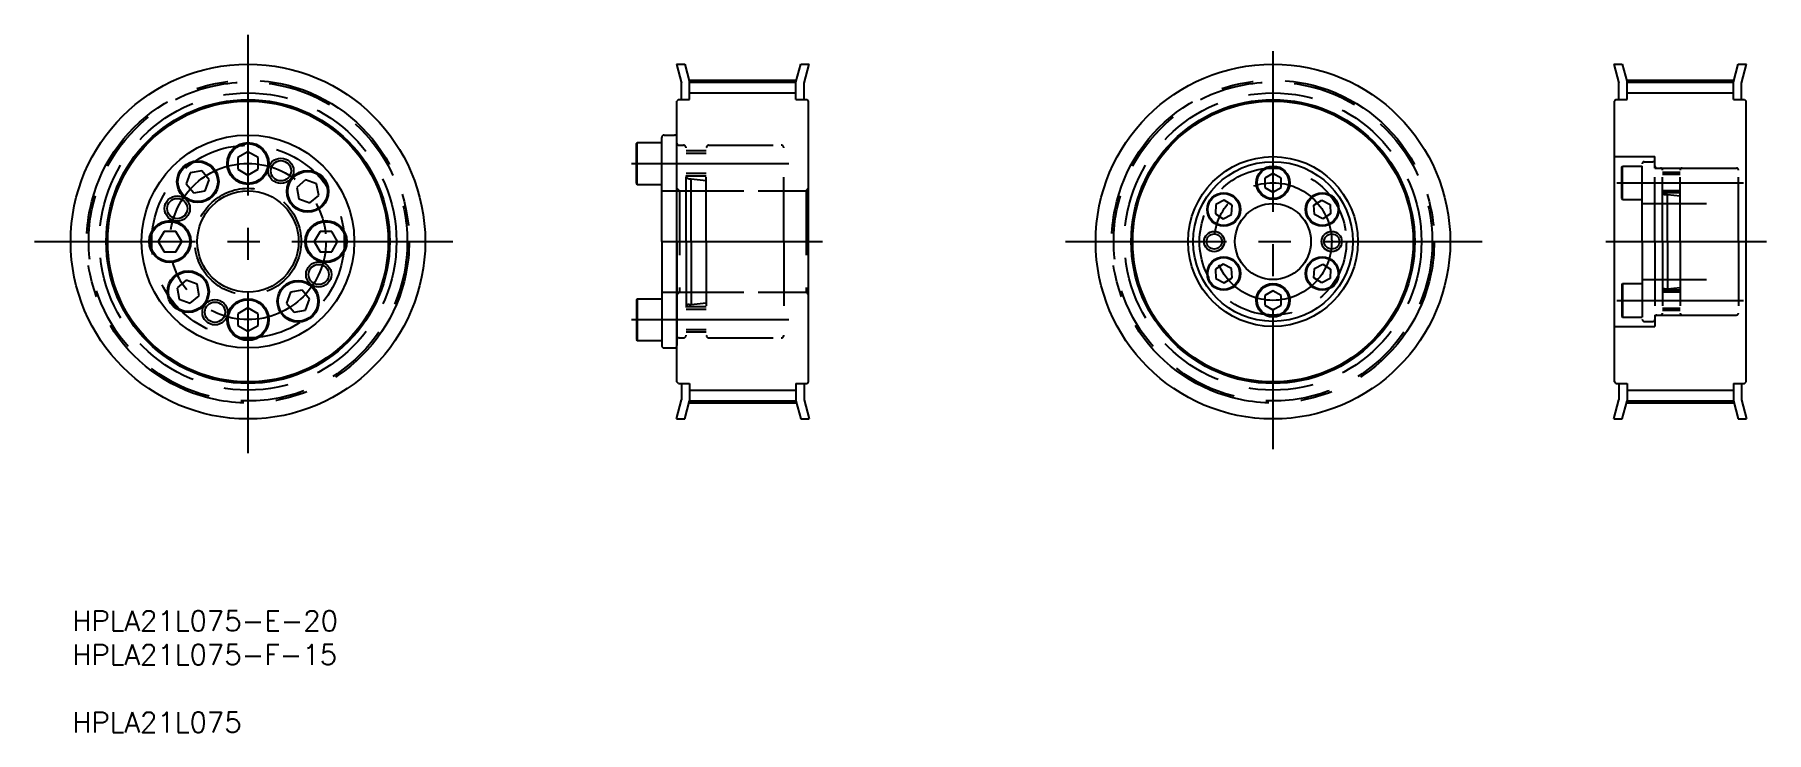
# Model space of a CAD drawing. Extents: x 8 to 350, y 5 to 143.
import ezdxf

# ---------------------------------------------------------------- set-up
doc = ezdxf.new("R2010")
doc.units = 0
doc.linetypes.add('CENTER', pattern=[50.8, 31.75, -6.35, 6.35, -6.35])
doc.linetypes.add('DASHED', pattern=[19.05, 12.7, -6.35])
doc.layers.get('0').update_dxf_attribs({"linetype": 'CONTINUOUS'})
doc.layers.add('CENTER', color=1, linetype='CENTER')
doc.styles.add('MISUMI', font='txt.shx')

# ---------------------------------------------------------------- blocks, each defined once
blk = doc.blocks.new('*U6')
at = {"color": 7, "linetype": 'CONTINUOUS', "style": 'MISUMI'}
for s, p in [('HPLA21L075-E-20', (15.05, 25.31)), ('HPLA21L075-F-15', (15.05, 18.65)), ('HPLA21L075', (15.05, 5.31))]:
    blk.add_text(s, height=4, dxfattribs=at).set_placement(p)

msp = doc.modelspace()

# ---------------------------------------------------------------- linework, layer by layer
at = {"color": 7, "linetype": 'CONTINUOUS'}
for p, q in [((134.33, 137.14), (135.33, 133.39)), ((134.33, 137.14), (135.98, 137.14)), ((135.98, 137.14), (136.93, 133.6)), ((157.93, 133.6), (158.88, 137.14)), ((158.88, 137.14), (160.54, 137.14)), ((159.53, 133.39), (160.54, 137.14)), ((319.42, 137.14), (320.42, 133.39)), ((319.42, 137.14), (321.08, 137.14)), ((321.08, 137.14), (322.02, 133.6)), ((343.02, 133.6), (343.97, 137.14)), ((343.97, 137.14), (345.63, 137.14)), ((344.62, 133.39), (345.63, 137.14)), ((135.33, 130.14), (135.33, 133.39)), ((136.93, 133.6), (157.93, 133.6)), ((136.93, 130.14), (136.93, 133.6)), ((157.93, 130.14), (157.93, 133.6)), ((159.53, 130.14), (159.53, 133.39)), ((320.42, 130.14), (320.42, 133.39)), ((322.02, 133.6), (343.02, 133.6)), ((322.02, 130.14), (322.02, 133.6)), ((343.02, 130.14), (343.02, 133.6)), ((344.62, 130.14), (344.62, 133.39)), ((134.73, 130.14), (134.43, 129.84)), ((134.73, 130.14), (136.93, 130.14)), ((157.93, 130.14), (160.13, 130.14)), ((160.13, 130.14), (160.43, 129.84)), ((319.82, 130.14), (319.52, 129.84)), ((319.82, 130.14), (322.02, 130.14)), ((343.02, 130.14), (345.22, 130.14)), ((345.22, 130.14), (345.52, 129.84)), ((134.43, 74.44), (134.43, 129.84)), ((160.43, 74.44), (160.43, 129.84)), ((319.52, 74.44), (319.52, 129.84)), ((345.52, 74.44), (345.52, 129.84)), ((131.93, 123.14), (133.93, 123.14)), ((49.73, 119.85), (47.73, 118.7)), ((51.73, 118.7), (49.73, 119.85)), ((126.43, 121.47), (126.55, 121.67)), ((126.43, 113.62), (126.43, 121.47)), ((126.55, 121.67), (131.43, 121.67)), ((126.55, 113.42), (126.55, 121.67)), ((131.43, 102.14), (131.43, 122.64)), ((131.43, 113.42), (131.43, 121.67)), ((131.43, 115.04), (131.43, 120.04)), ((134.43, 102.14), (134.43, 122.64)), ((47.73, 118.7), (47.73, 116.39)), ((47.73, 116.39), (49.73, 115.24)), ((49.73, 115.24), (51.73, 116.39)), ((50.73, 119.28), (50.73, 119.28)), ((51.23, 118.99), (51.23, 118.99)), ((51.73, 116.39), (51.73, 118.7)), ((38.34, 115.71), (37.55, 113.54)), ((37.55, 113.54), (39.04, 111.77)), ((40.62, 116.11), (38.34, 115.71)), ((42.1, 114.34), (40.62, 116.11)), ((41.31, 112.17), (42.1, 114.34)), ((61.12, 114.32), (59.36, 112.83)), ((59.36, 112.83), (59.76, 110.56)), ((63.29, 113.53), (61.12, 114.32)), ((63.7, 111.25), (63.29, 113.53)), ((126.43, 113.62), (126.55, 113.42)), ((126.55, 113.42), (131.43, 113.42)), ((252.11, 115.59), (250.51, 114.67)), ((250.51, 114.67), (250.51, 112.82)), ((253.71, 114.67), (252.11, 115.59)), ((252.91, 115.13), (252.91, 115.13)), ((253.31, 114.9), (253.31, 114.9)), ((253.71, 112.82), (253.71, 114.67)), ((39.04, 111.77), (41.31, 112.17)), ((59.76, 110.56), (61.93, 109.77)), ((61.93, 109.77), (63.7, 111.25)), ((240.84, 109.47), (240.74, 107.62)), ((242.48, 110.31), (240.84, 109.47)), ((244.03, 109.3), (242.48, 110.31)), ((250.51, 112.82), (252.11, 111.9)), ((252.11, 111.9), (253.71, 112.82)), ((260.2, 109.3), (261.75, 110.31)), ((261.75, 110.31), (263.39, 109.47)), ((263.39, 109.47), (263.49, 107.62)), ((240.74, 107.62), (242.29, 106.62)), ((242.29, 106.62), (243.93, 107.46)), ((243.93, 107.46), (244.03, 109.3)), ((260.29, 107.46), (260.2, 109.3)), ((261.94, 106.62), (260.29, 107.46)), ((263.49, 107.62), (261.94, 106.62)), ((33.17, 104.14), (32.02, 102.14)), ((35.48, 104.14), (33.17, 104.14)), ((36.64, 102.14), (35.48, 104.14)), ((63.97, 104.14), (62.82, 102.14)), ((66.28, 104.14), (63.97, 104.14)), ((67.44, 102.14), (66.28, 104.14)), ((32.02, 102.14), (33.17, 100.14)), ((33.17, 100.14), (35.48, 100.14)), ((35.48, 100.14), (36.64, 102.14)), ((62.82, 102.14), (63.97, 100.14)), ((63.97, 100.14), (66.28, 100.14)), ((66.28, 100.14), (67.44, 102.14)), ((131.43, 102.14), (131.43, 81.64)), ((134.43, 102.14), (134.43, 81.64)), ((242.29, 97.67), (240.74, 96.67)), ((240.74, 96.67), (240.84, 94.82)), ((243.93, 96.83), (242.29, 97.67)), ((244.03, 94.99), (243.93, 96.83)), ((260.2, 94.99), (260.29, 96.83)), ((260.29, 96.83), (261.94, 97.67)), ((261.94, 97.67), (263.49, 96.67)), ((263.49, 96.67), (263.39, 94.82)), ((37.53, 94.52), (35.76, 93.04)), ((35.76, 93.04), (36.16, 90.76)), ((39.7, 93.73), (37.53, 94.52)), ((40.1, 91.46), (39.7, 93.73)), ((60.42, 92.52), (58.14, 92.12)), ((61.9, 90.75), (60.42, 92.52)), ((240.84, 94.82), (242.48, 93.98)), ((242.48, 93.98), (244.03, 94.99)), ((252.11, 92.39), (250.51, 91.47)), ((253.71, 91.47), (252.11, 92.39)), ((261.75, 93.98), (260.2, 94.99)), ((263.39, 94.82), (261.75, 93.98)), ((36.16, 90.76), (38.33, 89.97)), ((38.33, 89.97), (40.1, 91.46)), ((49.73, 89.05), (47.73, 87.9)), ((51.73, 87.9), (49.73, 89.05)), ((58.14, 92.12), (57.35, 89.95)), ((57.35, 89.95), (58.84, 88.18)), ((61.11, 88.58), (61.9, 90.75)), ((126.43, 90.67), (126.55, 90.87)), ((126.43, 90.67), (126.43, 82.82)), ((126.55, 90.87), (131.43, 90.87)), ((126.55, 90.87), (126.55, 82.62)), ((131.43, 90.87), (131.43, 82.62)), ((131.43, 89.24), (131.43, 84.24)), ((250.51, 91.47), (250.51, 89.62)), ((250.51, 89.62), (252.11, 88.7)), ((252.11, 88.7), (253.71, 89.62)), ((253.71, 89.62), (253.71, 91.47)), ((47.73, 87.9), (47.73, 85.59)), ((47.73, 85.59), (49.73, 84.44)), ((49.73, 84.44), (51.73, 85.59)), ((51.73, 85.59), (51.73, 87.9)), ((58.84, 88.18), (61.11, 88.58)), ((126.43, 82.82), (126.55, 82.62)), ((126.55, 82.62), (131.43, 82.62)), ((131.93, 81.14), (133.93, 81.14)), ((134.73, 74.14), (134.43, 74.44)), ((134.73, 74.14), (136.93, 74.14)), ((135.33, 74.14), (135.33, 70.9)), ((136.93, 74.14), (136.93, 70.69)), ((157.93, 74.14), (157.93, 70.69)), ((157.93, 74.14), (160.13, 74.14)), ((159.53, 74.14), (159.53, 70.9)), ((160.13, 74.14), (160.43, 74.44)), ((319.82, 74.14), (319.52, 74.44)), ((319.82, 74.14), (322.02, 74.14)), ((320.42, 74.14), (320.42, 70.9)), ((322.02, 74.14), (322.02, 70.69)), ((343.02, 74.14), (343.02, 70.69)), ((343.02, 74.14), (345.22, 74.14)), ((344.62, 74.14), (344.62, 70.9)), ((345.22, 74.14), (345.52, 74.44)), ((134.33, 67.14), (135.33, 70.9)), ((135.98, 67.14), (136.93, 70.69)), ((136.93, 70.69), (157.93, 70.69)), ((157.93, 70.69), (158.88, 67.14)), ((159.53, 70.9), (160.54, 67.14)), ((319.42, 67.14), (320.42, 70.9)), ((321.08, 67.14), (322.02, 70.69)), ((322.02, 70.69), (343.02, 70.69)), ((343.02, 70.69), (343.97, 67.14)), ((344.62, 70.9), (345.63, 67.14)), ((134.33, 67.14), (135.98, 67.14)), ((158.88, 67.14), (160.54, 67.14)), ((319.42, 67.14), (321.08, 67.14)), ((343.97, 67.14), (345.63, 67.14))]:
    msp.add_line(p, q, dxfattribs=at)
at = {"color": 3, "linetype": 'CONTINUOUS'}
for p, q in [((136.93, 131.47), (157.93, 131.47)), ((322.02, 131.47), (343.02, 131.47)), ((136.93, 72.82), (157.93, 72.82)), ((322.02, 72.82), (343.02, 72.82))]:
    msp.add_line(p, q, dxfattribs=at)
at = {"color": 3, "linetype": 'DASHED'}
for p, q in [((134.84, 121.14), (135.73, 121.14)), ((136.23, 102.14), (136.23, 120.64)), ((140.23, 120.04), (136.23, 120.04)), ((140.23, 102.14), (140.23, 120.64)), ((140.73, 121.14), (155.03, 121.14)), ((155.53, 102.14), (155.53, 120.64)), ((140.23, 119.54), (136.23, 119.54)), ((319.52, 118.89), (327.52, 118.89)), ((321.02, 116.88), (321.12, 117.04)), ((321.02, 110.61), (321.02, 116.88)), ((321.12, 110.44), (321.12, 117.04)), ((321.12, 117.04), (325.02, 117.04)), ((325.02, 102.14), (325.02, 117.49)), ((325.02, 110.44), (325.02, 117.04)), ((325.42, 117.89), (327.12, 117.89)), ((327.52, 116.64), (327.52, 118.89)), ((327.52, 102.14), (327.52, 117.49)), ((327.52, 116.64), (345.52, 116.64)), ((327.93, 116.64), (328.62, 116.64)), ((332.92, 116.64), (343.62, 116.64)), ((140.23, 115.54), (136.23, 115.54)), ((140.23, 115.04), (136.23, 115.04)), ((136.83, 114.54), (137.23, 114.54)), ((137.23, 102.14), (137.23, 114.54)), ((137.23, 114.54), (140.23, 114.21)), ((325.02, 111.74), (325.02, 115.74)), ((329.02, 102.14), (329.02, 116.24)), ((332.52, 115.74), (329.02, 115.74)), ((332.52, 115.34), (329.02, 115.34)), ((332.52, 102.14), (332.52, 116.24)), ((344.02, 102.14), (344.02, 116.24)), ((131.43, 112.14), (155.53, 112.14)), ((134.43, 112.64), (134.93, 112.14)), ((134.93, 112.14), (159.93, 112.14)), ((134.93, 112.14), (134.93, 92.14)), ((160.43, 112.64), (159.93, 112.14)), ((159.93, 112.14), (159.93, 92.14)), ((321.02, 110.61), (321.12, 110.44)), ((321.12, 110.44), (325.02, 110.44)), ((325.02, 109.64), (344.02, 109.64)), ((332.52, 112.14), (329.02, 112.14)), ((332.52, 111.74), (329.04, 111.74)), ((329.43, 111.44), (330.02, 111.44)), ((330.02, 111.44), (332.52, 111.19)), ((330.02, 102.14), (330.02, 111.44)), ((136.23, 102.14), (136.23, 83.64)), ((137.23, 102.14), (137.23, 89.74)), ((140.23, 102.14), (140.23, 83.64)), ((155.53, 102.14), (155.53, 83.64)), ((325.02, 102.14), (325.02, 86.79)), ((327.52, 102.14), (327.52, 86.79)), ((329.02, 102.14), (329.02, 88.04)), ((330.02, 102.14), (330.02, 92.84)), ((332.52, 102.14), (332.52, 88.04)), ((344.02, 102.14), (344.02, 88.04)), ((321.02, 93.68), (321.12, 93.84)), ((321.02, 93.68), (321.02, 87.41)), ((321.12, 93.84), (325.02, 93.84)), ((321.12, 93.84), (321.12, 87.24)), ((325.02, 94.64), (344.02, 94.64)), ((325.02, 93.84), (325.02, 87.24)), ((325.02, 92.54), (325.02, 88.54)), ((332.52, 92.54), (329.04, 92.54)), ((329.43, 92.84), (330.02, 92.84)), ((330.02, 92.84), (332.52, 93.09)), ((131.43, 92.14), (155.53, 92.14)), ((134.43, 91.64), (134.93, 92.14)), ((134.93, 92.14), (159.93, 92.14)), ((140.23, 89.24), (136.23, 89.24)), ((136.83, 89.74), (137.23, 89.74)), ((137.23, 89.74), (140.23, 90.08)), ((160.43, 91.64), (159.93, 92.14)), ((332.52, 92.14), (329.02, 92.14)), ((332.52, 88.94), (329.02, 88.94)), ((140.23, 88.74), (136.23, 88.74)), ((321.02, 87.41), (321.12, 87.24)), ((321.12, 87.24), (325.02, 87.24)), ((325.42, 86.39), (327.12, 86.39)), ((327.52, 87.64), (327.52, 85.39)), ((327.52, 87.64), (345.52, 87.64)), ((327.93, 87.64), (328.62, 87.64)), ((332.52, 88.54), (329.02, 88.54)), ((332.92, 87.64), (343.62, 87.64)), ((134.84, 83.14), (135.73, 83.14)), ((140.23, 84.74), (136.23, 84.74)), ((140.23, 84.24), (136.23, 84.24)), ((140.73, 83.14), (155.03, 83.14)), ((319.52, 85.39), (327.52, 85.39))]:
    msp.add_line(p, q, dxfattribs=at)
at = {"color": 7, "linetype": 'CONTINUOUS'}
for centre, radius in [((49.73, 102.14), 35), ((252.11, 102.14), 35), ((49.73, 102.14), 28), ((252.11, 102.14), 28), ((49.73, 102.14), 27.7), ((252.11, 102.14), 27.7), ((49.73, 102.14), 21), ((49.73, 117.54), 4.12), ((49.73, 117.54), 3.92), ((39.83, 113.94), 4.12), ((39.83, 113.94), 3.92), ((56.24, 116.1), 2), ((252.11, 102.14), 16.75), ((252.11, 102.14), 15.75), ((252.11, 113.74), 3.3), ((252.11, 113.74), 3.14), ((61.53, 112.04), 4.12), ((61.53, 112.04), 3.92), ((35.77, 108.65), 2), ((49.73, 102.14), 10), ((242.39, 108.46), 3.3), ((242.39, 108.46), 3.14), ((252.11, 102.14), 7.5), ((261.84, 108.46), 3.3), ((261.84, 108.46), 3.14), ((34.33, 102.14), 4.12), ((34.33, 102.14), 3.92), ((65.13, 102.14), 4.12), ((65.13, 102.14), 3.92), ((240.51, 102.14), 2), ((240.51, 102.14), 1.5), ((263.71, 102.14), 2), ((263.71, 102.14), 1.5), ((37.93, 92.25), 4.12), ((37.93, 92.25), 3.92), ((63.69, 95.64), 2), ((242.39, 95.83), 3.3), ((242.39, 95.83), 3.14), ((261.84, 95.83), 3.3), ((261.84, 95.83), 3.14), ((59.63, 90.35), 4.12), ((59.63, 90.35), 3.92), ((252.11, 90.54), 3.3), ((252.11, 90.54), 3.14), ((43.22, 88.19), 2), ((49.73, 86.74), 4.12), ((49.73, 86.74), 3.92)]:
    msp.add_circle(centre, radius, dxfattribs=at)
at = {"color": 3, "linetype": 'DASHED'}
for centre, radius in [((49.73, 102.14), 31.45), ((252.11, 102.14), 31.45), ((49.73, 102.14), 29.32), ((252.11, 102.14), 29.32), ((49.73, 102.14), 19), ((252.11, 102.14), 14.5), ((49.73, 102.14), 10.5)]:
    msp.add_circle(centre, radius, dxfattribs=at)
at = {"color": 3}
for centre in [(56.24, 116.1), (35.77, 108.65), (63.69, 95.64), (43.22, 88.19)]:
    msp.add_circle(centre, 2.5, dxfattribs=at)
at = {"color": 7, "linetype": 'CONTINUOUS'}
for centre, start, end in [((131.93, 122.64), 90, 180), ((133.93, 122.64), 0, 90), ((131.93, 81.64), 180, 270), ((133.93, 81.64), 270, 0)]:
    msp.add_arc(centre, 0.5, start, end, dxfattribs=at)
at = {"color": 3, "linetype": 'DASHED'}
for centre, radius, start, end in [((134.84, 121.55), 0.41, 180, 270), ((135.73, 120.64), 0.5, 0, 90), ((140.73, 120.64), 0.5, 90, 180), ((155.03, 120.64), 0.5, 0, 90), ((325.42, 117.49), 0.4, 90, 180), ((327.12, 117.49), 0.4, 0, 90), ((327.93, 117.05), 0.41, 180, 270), ((328.62, 116.24), 0.4, 0, 90), ((332.92, 116.24), 0.4, 90, 180), ((343.62, 116.24), 0.4, 0, 90), ((136.83, 115.14), 0.6, 180.0007, 270), ((329.43, 111.85), 0.41, 180, 270), ((329.43, 92.43), 0.41, 90, 180), ((136.83, 89.14), 0.6, 90, 179.9993), ((325.42, 86.79), 0.4, 180, 270), ((327.12, 86.79), 0.4, 270, 0), ((327.93, 87.23), 0.41, 90, 180), ((328.62, 88.04), 0.4, 270, 0), ((332.92, 88.04), 0.4, 180, 270), ((343.62, 88.04), 0.4, 270, 0), ((134.84, 82.73), 0.41, 90, 180), ((135.73, 83.64), 0.5, 270, 0), ((140.73, 83.64), 0.5, 180, 270), ((155.03, 83.64), 0.5, 270, 0)]:
    msp.add_arc(centre, radius, start, end, dxfattribs=at)
at = {"layer": 'CENTER', "color": 1, "linetype": 'CENTER'}
for p, q in [((49.73, 142.95), (49.73, 59.68)), ((252.11, 139.73), (252.11, 61.2)), ((136.83, 133.98), (158.03, 133.98)), ((321.92, 133.98), (343.13, 133.98)), ((125.43, 117.54), (156.53, 117.54)), ((320.02, 113.74), (345.02, 113.74)), ((7.61, 102.14), (92.34, 102.14)), ((131.43, 102.14), (163.43, 102.14)), ((211.16, 102.14), (293.41, 102.14)), ((317.81, 102.14), (349.52, 102.14)), ((320.02, 90.54), (345.02, 90.54)), ((125.43, 86.74), (156.53, 86.74)), ((136.83, 70.31), (158.03, 70.31)), ((321.92, 70.31), (343.13, 70.31))]:
    msp.add_line(p, q, dxfattribs=at)
for centre, radius in [((49.73, 102.14), 31.83), ((252.11, 102.14), 31.83), ((49.73, 102.14), 15.4), ((252.11, 102.14), 11.6)]:
    msp.add_circle(centre, radius, dxfattribs=at)

# ---------------------------------------------------------------- block references
at = {"color": 7, "linetype": 'CONTINUOUS'}
msp.add_blockref('*U6', (0, 0), dxfattribs=at)

doc.saveas('drawing.dxf')
